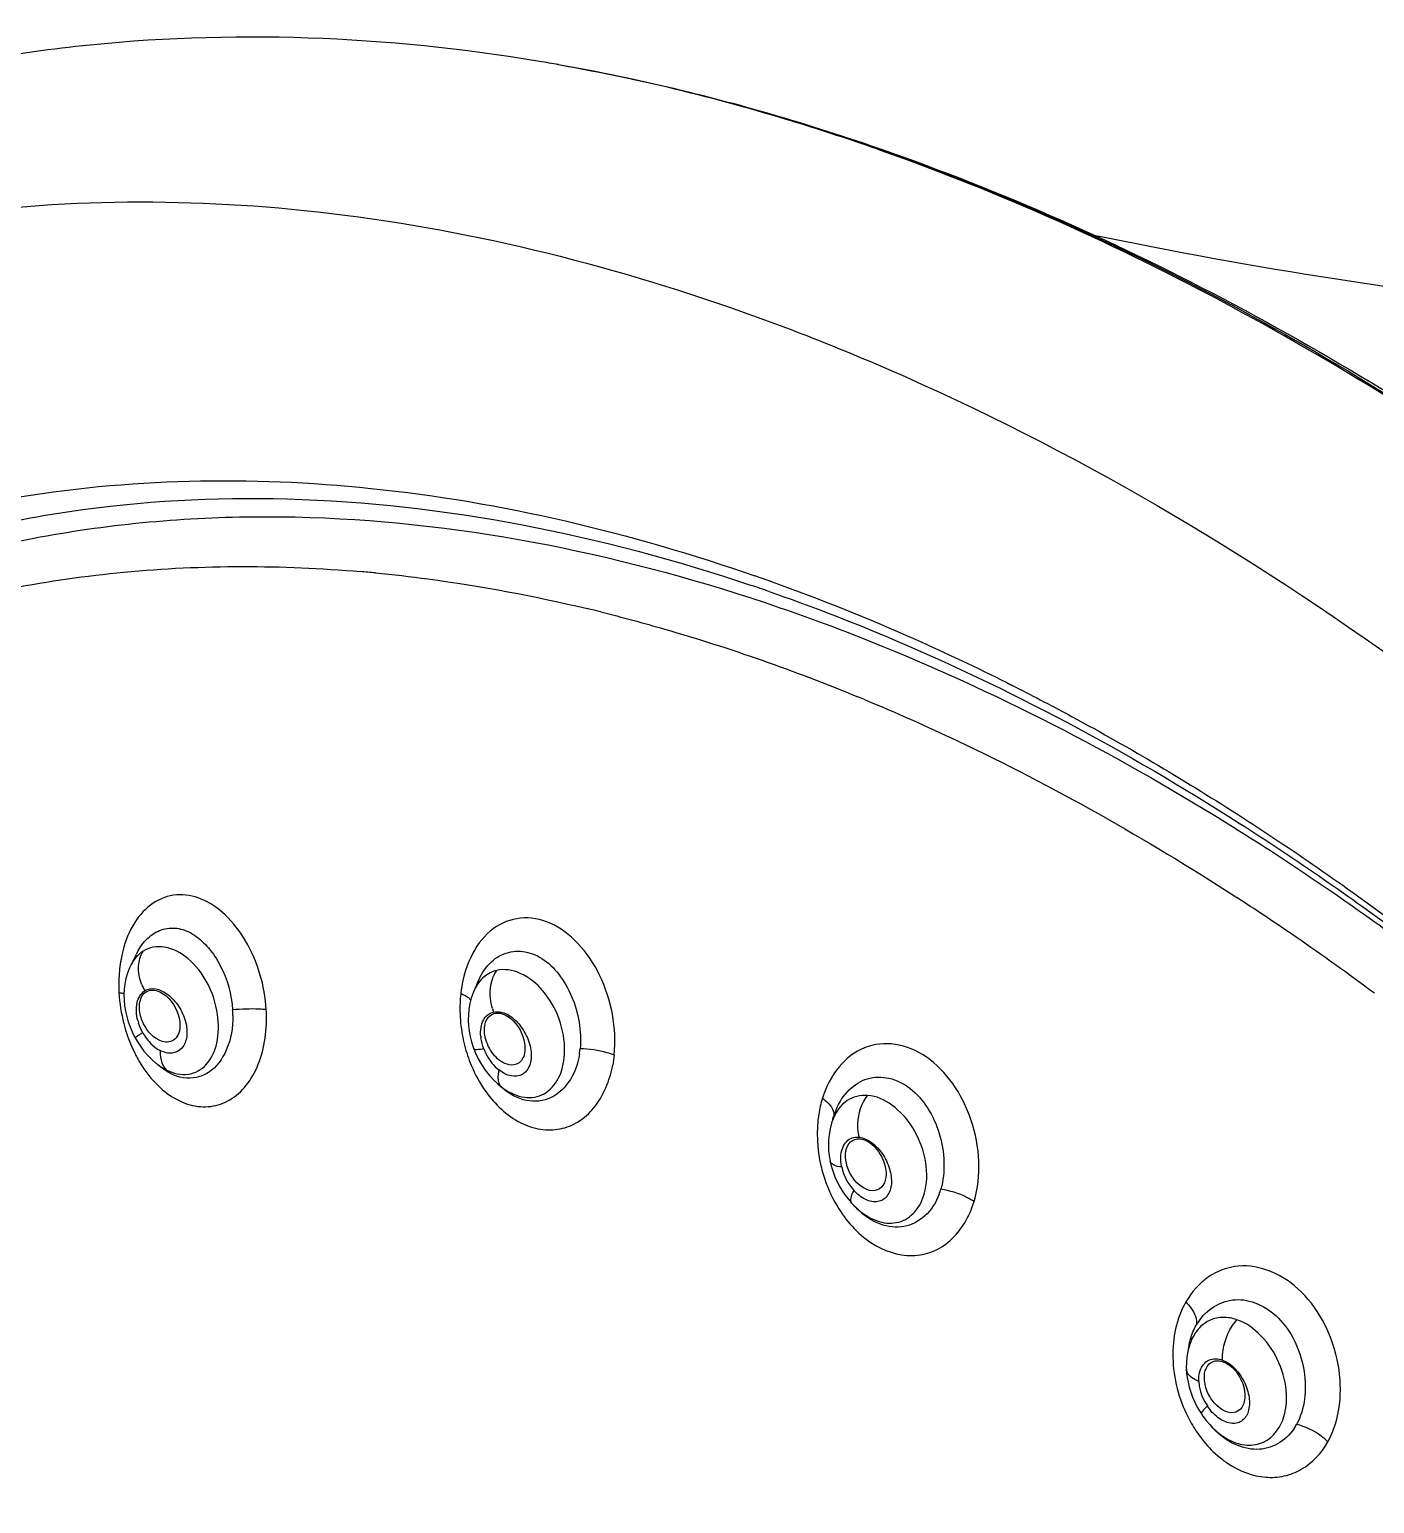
# Model space of a CAD drawing. Header units: millimetres. Extents: x 1241 to 1836, y -3 to 418.
# Drawn here: x 1630.17 to 1638.67, y 364.31 to 373.62 of the extents above; entities that cross this region are included whole.
import ezdxf

# ---------------------------------------------------------------- set-up
doc = ezdxf.new("R2010")
doc.units = ezdxf.units.MM
doc.header["$LTSCALE"] = 32.67
doc.layers.get('0').update_dxf_attribs({"linetype": 'CONTINUOUS'})
doc.layers.add('1', color=7, linetype='CONTINUOUS')

msp = doc.modelspace()

# ---------------------------------------------------------------- linework, layer by layer
at = {"color": 7, "linetype": 'Continuous'}
for p, q in [((1637.7912, 368.5726), (1637.8175, 368.5567)), ((1637.7915, 368.5746), (1637.8177, 368.5582)), ((1637.7842, 368.1472), (1637.7966, 368.1393)), ((1637.7843, 368.1478), (1637.7967, 368.1397)), ((1630.8453, 367.7783), (1630.8473, 367.7826)), ((1630.8209, 367.7298), (1630.8142, 367.717)), ((1630.8068, 367.3227), (1630.8199, 367.2912)), ((1630.8199, 367.2912), (1630.8348, 367.2609)), ((1630.8348, 367.2609), (1630.8392, 367.2528)), ((1630.9494, 367.1121), (1630.9702, 367.0942)), ((1632.9737, 367.1948), (1632.9776, 367.1842)), ((1630.9702, 367.0942), (1630.9709, 367.0936)), ((1633.1063, 366.9838), (1633.1264, 366.9648)), ((1633.1264, 366.9648), (1633.1276, 366.9637)), ((1633.1277, 366.9634), (1633.1332, 366.9582)), ((1633.1378, 366.9549), (1633.1494, 366.9455)), ((1635.2451, 366.7368), (1635.2372, 366.7139)), ((1635.2449, 366.7392), (1635.2431, 366.7338)), ((1635.2444, 366.7374), (1635.2464, 366.7447)), ((1635.2461, 366.743), (1635.2449, 366.7392)), ((1635.246, 366.7428), (1635.2499, 366.7569)), ((1635.2465, 366.7447), (1635.2463, 366.7438)), ((1635.2499, 366.7569), (1635.2506, 366.7594)), ((1635.2431, 366.7338), (1635.2423, 366.7316)), ((1635.3536, 366.2215), (1635.3637, 366.21)), ((1635.3637, 366.21), (1635.3778, 366.195)), ((1635.3778, 366.195), (1635.3873, 366.1853)), ((1635.3861, 366.1868), (1635.387, 366.1859)), ((1635.3873, 366.1853), (1635.3874, 366.1852)), ((1635.404, 366.1686), (1635.3879, 366.1853)), ((1637.4875, 365.2728), (1637.4814, 365.2384)), ((1637.4914, 365.2895), (1637.4875, 365.2728)), ((1637.492, 365.2918), (1637.4914, 365.2895)), ((1637.5642, 364.8911), (1637.5728, 364.8778)), ((1637.6256, 364.8101), (1637.638, 364.797)), ((1637.6329, 364.8016), (1637.6319, 364.8028)), ((1637.6359, 364.7991), (1637.638, 364.797))]:
    msp.add_line(p, q, dxfattribs=at)
for points in [[(1630.8447, 367.7785), (1630.842, 367.7726), (1630.8354, 367.7588), (1630.8283, 367.7445), (1630.8209, 367.7298)], [(1630.8138, 367.7161), (1630.8041, 367.6963), (1630.7909, 367.6628), (1630.781, 367.6288)], [(1630.781, 367.6288), (1630.774, 367.5947), (1630.7698, 367.5605), (1630.7681, 367.5259), (1630.7691, 367.4908), (1630.7725, 367.456)], [(1632.9957, 367.591), (1632.9942, 367.587), (1632.9908, 367.5785), (1632.987, 367.5695), (1632.9827, 367.5599), (1632.9799, 367.5538)], [(1632.9616, 367.5049), (1632.9525, 367.4704), (1632.9465, 367.435)], [(1632.9807, 367.5545), (1632.9738, 367.5387), (1632.9616, 367.5049)], [(1630.7725, 367.456), (1630.7782, 367.4218), (1630.7858, 367.3881), (1630.7954, 367.355), (1630.8068, 367.3227)], [(1632.9465, 367.435), (1632.9433, 367.3997), (1632.9428, 367.3646), (1632.9447, 367.3297), (1632.9488, 367.2952), (1632.955, 367.2611), (1632.9633, 367.2276), (1632.9737, 367.1948)], [(1630.8392, 367.2528), (1630.8512, 367.2322), (1630.8718, 367.2007), (1630.8949, 367.17), (1630.9208, 367.1403), (1630.9494, 367.1121)], [(1632.9776, 367.1842), (1632.9884, 367.1576), (1633.0057, 367.1213), (1633.026, 367.0854), (1633.0497, 367.05), (1633.0766, 367.0159), (1633.1063, 366.9838)], [(1630.9709, 367.0936), (1630.9757, 367.0895), (1630.9808, 367.0852), (1630.9828, 367.0833)], [(1635.2372, 366.7139), (1635.2279, 366.6787), (1635.2217, 366.6436), (1635.2181, 366.609), (1635.2171, 366.5747), (1635.2184, 366.541), (1635.2218, 366.508), (1635.2279, 366.4737)], [(1635.2279, 366.4737), (1635.2287, 366.4698), (1635.2366, 366.4387), (1635.2465, 366.4072)], [(1635.2465, 366.4072), (1635.2586, 366.3754), (1635.2732, 366.3432), (1635.2901, 366.3115), (1635.309, 366.2806), (1635.3301, 366.2507), (1635.3536, 366.2215)], [(1637.4814, 365.2384), (1637.478, 365.2035), (1637.4775, 365.1686), (1637.4777, 365.1606)], [(1637.4777, 365.1606), (1637.4792, 365.138), (1637.4828, 365.108), (1637.4882, 365.0774), (1637.4957, 365.0462)], [(1637.4957, 365.0462), (1637.5053, 365.0148), (1637.5169, 364.9835), (1637.5307, 364.9522), (1637.5465, 364.9213), (1637.5642, 364.8911)], [(1637.5728, 364.8778), (1637.5822, 364.8641), (1637.6027, 364.8369), (1637.6256, 364.8101)]]:
    msp.add_lwpolyline(points, dxfattribs=at)
for centre, radius, start, end in [((1631.494, 361.2183), 9.0141, 84.5096, 85.11429), ((1631.2309, 359.6794), 10.5768, 76.05965, 76.52849), ((1630.5247, 357.547), 12.8253, 67.43867, 67.64517), ((1628.6428, 354.0613), 16.7927, 55.58038, 56.96761), ((1628.4727, 353.8112), 17.0952, 55.43757, 55.58406), ((1628.255, 353.4973), 17.4772, 53.43799, 55.43357), ((1631.1874, 367.6235), 0.3756, 151.05919, 154.91678), ((1631.6723, 367.5878), 0.9367, 176.52372, 182.95921), ((1631.1798, 367.7074), 0.3212, 200.81911, 209.21888), ((1633.7207, 367.4417), 0.8306, 173.60107, 178.03778), ((1633.6819, 367.4449), 0.7917, 171.17685, 173.52259), ((1633.2504, 367.4292), 0.2975, 153.70671, 155.07856), ((1630.8364, 367.3859), 0.6199, 0.76395, 4.14377), ((1630.761, 367.3752), 0.9081, 359.29555, 3.56989), ((1633.4055, 367.5326), 0.3241, 196.78541, 200.93745), ((1631.7144, 367.5874), 0.978, 194.43964, 202.31419), ((1631.156, 367.4416), 0.3102, 194.72393, 198.04704), ((1631.6443, 367.5591), 0.9024, 202.34032, 206.52972), ((1633.8343, 367.4406), 0.9442, 190.17405, 198.43809), ((1633.2794, 367.2872), 0.2588, 185.44478, 187.32252), ((1633.1273, 367.2325), 0.5241, 350.96743, 354.80535), ((1631.0969, 367.1189), 0.0905, 221.49884, 229.45803), ((1633.4336, 367.3062), 0.4593, 228.23034, 229.20637), ((1633.4296, 367.3016), 0.4532, 229.20692, 229.91539), ((1633.486, 367.317), 0.5026, 225.48319, 226.12405), ((1633.3769, 367.2346), 0.3679, 231.80452, 238.09634), ((1635.555, 366.6189), 0.3315, 158.12238, 159.17984), ((1635.6619, 366.6315), 0.4307, 162.04035, 162.72637), ((1635.6542, 366.6338), 0.4226, 156.8952, 162.00641), ((1635.7181, 366.6928), 0.3149, 188.14154, 192.28299), ((1636.0408, 366.6456), 0.8935, 192.91613, 196.46096), ((1636.0191, 366.6393), 0.8709, 196.46802, 210.95831), ((1635.5182, 366.4132), 0.4251, 339.6815, 344.1516), ((1635.7046, 366.5141), 0.4567, 225.94531, 227.48946), ((1635.6961, 366.5046), 0.4439, 227.46828, 232.90233), ((1637.8412, 365.2651), 0.3471, 149.40175, 150.20256), ((1637.8394, 365.2647), 0.3457, 143.29766, 149.17626), ((1637.8356, 365.2026), 0.3549, 156.30905, 161.92296), ((1638.0161, 365.2041), 0.5331, 170.28773, 173.07312), ((1638.0011, 365.2067), 0.5179, 167.47223, 170.2883), ((1637.8663, 365.1924), 0.3872, 161.88546, 165.11618), ((1638.2874, 365.2629), 0.896, 206.99263, 210.60245), ((1638.2599, 365.2466), 0.8639, 210.59745, 214.28663), ((1638.0189, 365.1371), 0.5114, 220.98906, 221.7541), ((1638.0069, 365.1262), 0.4952, 221.74872, 224.22119), ((1638.0076, 365.1569), 0.5158, 224.23664, 227.87328), ((1637.8722, 364.9733), 0.3423, 326.55593, 331.772), ((1637.9773, 365.1228), 0.4702, 227.82756, 232.86743)]:
    msp.add_arc(centre, radius, start, end, dxfattribs=at)
for points, knots in [([(1629.1343, 370.1231), (1629.5602, 370.2743), (1630.459, 370.498), (1632.3885, 370.6158), (1633.8636, 370.3224), (1634.8173, 370.0031)], [0, 0, 0, 0, 0.234745, 0.477624, 1, 1, 1, 1]), ([(1629.3615, 369.9237), (1629.8191, 370.0605), (1630.7844, 370.2441), (1631.7657, 370.242), (1632.2618, 370.1996)], [0, 0, 0, 0, 0.489603, 1, 1, 1, 1]), ([(1632.3565, 370.191), (1632.4671, 370.1804), (1632.9168, 370.1288), (1633.3627, 370.0447), (1633.6949, 369.9651)], [0, 0, 0, 0, 0.245431, 1, 1, 1, 1]), ([(1634.8173, 370.0031), (1635.0681, 369.9191), (1636.1007, 369.5347), (1637.0824, 369.019), (1637.7915, 368.5746)], [0, 0, 0, 0, 0.240149, 1, 1, 1, 1]), ([(1633.779, 369.9446), (1633.9142, 369.9111), (1634.4649, 369.7628), (1635.0041, 369.5723), (1635.4026, 369.4084)], [0, 0, 0, 0, 0.244304, 1, 1, 1, 1]), ([(1635.4454, 369.3907), (1635.6431, 369.3086), (1636.4505, 368.9492), (1637.2227, 368.5122), (1637.7843, 368.1478)], [0, 0, 0, 0, 0.242277, 1, 1, 1, 1]), ([(1637.8177, 368.5582), (1638.1586, 368.3436), (1639.5477, 367.3964), (1640.8024, 366.258), (1641.6738, 365.3239)], [0, 0, 0, 0, 0.239756, 1, 1, 1, 1]), ([(1631.6674, 367.4318), (1631.6581, 367.5827), (1631.5935, 367.805), (1631.4213, 368.0304), (1631.2691, 368.1391), (1631.0998, 368.1713), (1630.9418, 368.1126), (1630.8215, 367.9809), (1630.7773, 367.8651), (1630.7613, 367.8021)], [0, 0, 0, 0, 0.298019, 0.434722, 0.554109, 0.658661, 0.760445, 0.871798, 1, 1, 1, 1]), ([(1630.8587, 367.8053), (1630.8768, 367.8379), (1630.9209, 367.8952), (1631.014, 367.9463), (1631.1192, 367.9516), (1631.2205, 367.9047), (1631.3097, 367.8213), (1631.4085, 367.6677), (1631.448, 367.5269), (1631.4547, 367.4307)], [0, 0, 0, 0, 0.116383, 0.220107, 0.321984, 0.433143, 0.558874, 0.699071, 1, 1, 1, 1]), ([(1633.8645, 367.145), (1633.882, 367.3151), (1633.8317, 367.5803), (1633.6499, 367.8524), (1633.4747, 367.9897), (1633.2729, 368.0278), (1633.0847, 367.954), (1632.9544, 367.7846), (1632.9115, 367.6431), (1632.8996, 367.5663)], [0, 0, 0, 0, 0.287873, 0.425394, 0.546295, 0.652511, 0.755552, 0.86924, 1, 1, 1, 1]), ([(1630.7613, 367.8021), (1630.7582, 367.7895), (1630.7464, 367.7377), (1630.7398, 367.6847), (1630.7373, 367.6446)], [0, 0, 0, 0, 0.243215, 1, 1, 1, 1]), ([(1630.8888, 367.8008), (1630.8812, 367.7959), (1630.851, 367.7732), (1630.8276, 367.7421), (1630.8142, 367.7168)], [0, 0, 0, 0, 0.239434, 1, 1, 1, 1]), ([(1630.8796, 367.5932), (1630.8661, 367.6287), (1630.8524, 367.7006), (1630.8714, 367.7727), (1630.8888, 367.8008)], [0, 0, 0, 0, 0.534654, 1, 1, 1, 1]), ([(1631.3589, 367.4015), (1631.3494, 367.4706), (1631.306, 367.6023), (1631.1892, 367.7567), (1631.0379, 367.8422), (1630.9273, 367.8261), (1630.8888, 367.8008)], [0, 0, 0, 0, 0.295586, 0.573718, 0.804857, 1, 1, 1, 1]), ([(1632.9969, 367.5903), (1633.0137, 367.6338), (1633.0563, 367.7136), (1633.1625, 367.7942), (1633.2914, 367.8091), (1633.4179, 367.7599), (1633.5229, 367.6553), (1633.6025, 367.5156), (1633.6483, 367.3543), (1633.6546, 367.2406), (1633.6493, 367.1851)], [0, 0, 0, 0, 0.120874, 0.228999, 0.331856, 0.442634, 0.568945, 0.708603, 0.855303, 1, 1, 1, 1]), ([(1633.1223, 367.6792), (1633.0933, 367.6721), (1633.0354, 367.6424), (1632.998, 367.59), (1632.9837, 367.561)], [0, 0, 0, 0, 0.480004, 1, 1, 1, 1]), ([(1633.0952, 367.439), (1633.0889, 367.4597), (1633.0728, 367.5399), (1633.0885, 367.6293), (1633.1223, 367.6792)], [0, 0, 0, 0, 0.264116, 1, 1, 1, 1]), ([(1633.551, 367.1683), (1633.5529, 367.2369), (1633.5275, 367.3756), (1633.4289, 367.5513), (1633.2885, 367.6692), (1633.1707, 367.6915), (1633.1223, 367.6792)], [0, 0, 0, 0, 0.277007, 0.55481, 0.798727, 1, 1, 1, 1]), ([(1630.7369, 367.5394), (1630.7398, 367.539), (1630.7504, 367.5375), (1630.761, 367.5355), (1630.7687, 367.5336)], [0, 0, 0, 0, 0.271626, 1, 1, 1, 1]), ([(1630.8559, 367.3628), (1630.8468, 367.3995), (1630.8392, 367.4681), (1630.8743, 367.5354), (1630.8995, 367.5506)], [0, 0, 0, 0, 0.562963, 1, 1, 1, 1]), ([(1630.8768, 367.3807), (1630.872, 367.3956), (1630.8603, 367.4465), (1630.8694, 367.5092), (1630.8966, 367.5349)], [0, 0, 0, 0, 0.29625, 1, 1, 1, 1]), ([(1630.8995, 367.5506), (1630.9191, 367.5628), (1630.9594, 367.5693), (1631.0084, 367.5516), (1631.0617, 367.5187), (1631.1185, 367.4546), (1631.1478, 367.3911), (1631.1572, 367.3572)], [0, 0, 0, 0, 0.191708, 0.304221, 0.429288, 0.70783, 1, 1, 1, 1]), ([(1630.9481, 367.5552), (1630.9643, 367.5553), (1631.0412, 367.5334), (1631.092, 367.4594), (1631.1107, 367.4013)], [0, 0, 0, 0, 0.210208, 1, 1, 1, 1]), ([(1632.8953, 367.5342), (1632.8999, 367.5322), (1632.9166, 367.5247), (1632.9328, 367.5156), (1632.9433, 367.5075)], [0, 0, 0, 0, 0.276341, 1, 1, 1, 1]), ([(1631.4562, 367.3942), (1631.4569, 367.3204), (1631.4354, 367.1843), (1631.3357, 367.0436), (1631.2269, 366.9987), (1631.1096, 366.9955), (1631.0281, 367.0436), (1630.983, 367.0837)], [0, 0, 0, 0, 0.296307, 0.539355, 0.648586, 0.757676, 1, 1, 1, 1]), ([(1631.0381, 367.0501), (1631.0797, 367.0293), (1631.1513, 367.0128), (1631.2389, 367.0409), (1631.3128, 367.1014), (1631.3688, 367.229), (1631.367, 367.3417), (1631.3589, 367.4015)], [0, 0, 0, 0, 0.231897, 0.338586, 0.449028, 0.698936, 1, 1, 1, 1]), ([(1631.1107, 367.4013), (1631.1171, 367.3813), (1631.1244, 367.3423), (1631.1191, 367.2868), (1631.0941, 367.2435), (1631.0655, 367.2296), (1631.0515, 367.2275)], [0, 0, 0, 0, 0.304001, 0.569906, 0.79384, 1, 1, 1, 1]), ([(1631.6674, 367.4318), (1631.6527, 367.4333), (1631.5818, 367.4378), (1631.5107, 367.4353), (1631.4547, 367.4307)], [0, 0, 0, 0, 0.208346, 1, 1, 1, 1]), ([(1632.8906, 367.4701), (1632.89, 367.4539), (1632.8896, 367.3882), (1632.8962, 367.3225), (1632.905, 367.2739)], [0, 0, 0, 0, 0.246851, 1, 1, 1, 1]), ([(1633.0218, 367.2626), (1633.0203, 367.2811), (1633.0211, 367.3164), (1633.035, 367.3646), (1633.0625, 367.4014), (1633.0893, 367.4141), (1633.1028, 367.4167)], [0, 0, 0, 0, 0.293048, 0.553059, 0.782561, 1, 1, 1, 1]), ([(1633.0472, 367.2722), (1633.0454, 367.2839), (1633.0423, 367.3243), (1633.0543, 367.3694), (1633.0754, 367.3894)], [0, 0, 0, 0, 0.290151, 1, 1, 1, 1]), ([(1633.0754, 367.3894), (1633.0867, 367.4001), (1633.1193, 367.4152), (1633.1535, 367.4077), (1633.1697, 367.4009)], [0, 0, 0, 0, 0.470948, 1, 1, 1, 1]), ([(1633.1028, 367.4167), (1633.1273, 367.422), (1633.1868, 367.4114), (1633.2587, 367.3521), (1633.3154, 367.2677), (1633.3359, 367.1999), (1633.3397, 367.1658)], [0, 0, 0, 0, 0.199453, 0.448023, 0.726115, 1, 1, 1, 1]), ([(1633.1697, 367.4009), (1633.1857, 367.3941), (1633.2497, 367.3516), (1633.2896, 367.2771), (1633.2986, 367.2193)], [0, 0, 0, 0, 0.228951, 1, 1, 1, 1]), ([(1631.0515, 367.2275), (1631.0376, 367.2253), (1630.9676, 367.2342), (1630.9164, 367.2946), (1630.8923, 367.3428)], [0, 0, 0, 0, 0.207281, 1, 1, 1, 1]), ([(1630.9009, 367.0488), (1630.9329, 367.0036), (1631.0031, 366.9243), (1631.13, 366.8418), (1631.2658, 366.809), (1631.3986, 366.8328), (1631.5133, 366.9109), (1631.6005, 367.0332), (1631.655, 367.1892), (1631.6679, 367.3042), (1631.669, 367.3641)], [0, 0, 0, 0, 0.138501, 0.262305, 0.37377, 0.479904, 0.590312, 0.712649, 0.849937, 1, 1, 1, 1]), ([(1631.1572, 367.3572), (1631.1655, 367.3261), (1631.1717, 367.267), (1631.1444, 367.1851), (1631.0711, 367.1466), (1631.0205, 367.1619), (1630.9973, 367.1738)], [0, 0, 0, 0, 0.300302, 0.544033, 0.756463, 1, 1, 1, 1]), ([(1630.8871, 367.2859), (1630.8802, 367.2816), (1630.8685, 367.2742), (1630.852, 367.2641), (1630.8452, 367.2579), (1630.8386, 367.254), (1630.8392, 367.2528)], [0, 0, 0, 0, 0.416421, 0.732419, 0.929108, 1, 1, 1, 1]), ([(1630.8871, 367.2859), (1630.894, 367.2734), (1630.9222, 367.2288), (1630.9629, 367.1914), (1630.9973, 367.1738)], [0, 0, 0, 0, 0.269133, 1, 1, 1, 1]), ([(1633.2307, 367.0823), (1633.2118, 367.0793), (1633.1543, 367.092), (1633.0838, 367.1614), (1633.0532, 367.2333), (1633.0472, 367.2722)], [0, 0, 0, 0, 0.202274, 0.584255, 1, 1, 1, 1]), ([(1633.2986, 367.2193), (1633.3012, 367.2027), (1633.3024, 367.1708), (1633.2918, 367.127), (1633.2669, 367.0943), (1633.2427, 367.0842), (1633.2307, 367.0823)], [0, 0, 0, 0, 0.297982, 0.558581, 0.784636, 1, 1, 1, 1]), ([(1636.1373, 366.2196), (1636.1859, 366.3831), (1636.1681, 366.661), (1636.0172, 366.9646), (1635.8511, 367.1407), (1635.6474, 367.2282), (1635.4361, 367.2084), (1635.2672, 367.0738), (1635.2016, 366.9435), (1635.1793, 366.8716)], [0, 0, 0, 0, 0.277774, 0.419508, 0.548868, 0.663419, 0.768757, 0.877422, 1, 1, 1, 1]), ([(1630.8369, 367.156), (1630.8416, 367.1465), (1630.8609, 367.1096), (1630.883, 367.0741), (1630.9009, 367.0488)], [0, 0, 0, 0, 0.254771, 1, 1, 1, 1]), ([(1630.9973, 367.1738), (1630.9969, 367.1651), (1630.9971, 367.1336), (1631.0037, 367.1014), (1631.0142, 367.0809)], [0, 0, 0, 0, 0.273042, 1, 1, 1, 1]), ([(1632.9386, 367.142), (1632.9455, 367.1214), (1632.9753, 367.0418), (1633.0163, 366.9664), (1633.053, 366.915)], [0, 0, 0, 0, 0.256246, 1, 1, 1, 1]), ([(1633.0405, 367.1846), (1633.0259, 367.1816), (1633.0085, 367.1787), (1632.9799, 367.1781), (1632.9776, 367.1842)], [0, 0, 0, 0, 0.696879, 1, 1, 1, 1]), ([(1633.0405, 367.1846), (1633.0456, 367.1712), (1633.0682, 367.1209), (1633.1043, 367.0764), (1633.1364, 367.0511)], [0, 0, 0, 0, 0.258827, 1, 1, 1, 1]), ([(1633.3397, 367.1658), (1633.3427, 367.1364), (1633.3395, 367.0812), (1633.2898, 367.0135), (1633.2064, 367.0058), (1633.1591, 367.0332), (1633.1364, 367.0511)], [0, 0, 0, 0, 0.279071, 0.504232, 0.726737, 1, 1, 1, 1]), ([(1633.6449, 367.1502), (1633.6346, 367.0867), (1633.5935, 366.9707), (1633.4565, 366.8501), (1633.2775, 366.848), (1633.1805, 366.9136), (1633.1377, 366.9547)], [0, 0, 0, 0, 0.279293, 0.515512, 0.742387, 1, 1, 1, 1]), ([(1633.1825, 366.9223), (1633.2222, 366.8976), (1633.289, 366.8712), (1633.3786, 366.8797), (1633.4583, 366.9163), (1633.5339, 367.0162), (1633.5494, 367.1152), (1633.551, 367.1683)], [0, 0, 0, 0, 0.251481, 0.364324, 0.475988, 0.714355, 1, 1, 1, 1]), ([(1633.8645, 367.145), (1633.8496, 367.1508), (1633.7797, 367.1729), (1633.7064, 367.1828), (1633.6493, 367.1851)], [0, 0, 0, 0, 0.218959, 1, 1, 1, 1]), ([(1630.9709, 367.0937), (1630.9763, 367.0893), (1630.9975, 367.073), (1631.0204, 367.0589), (1631.0381, 367.0501)], [0, 0, 0, 0, 0.259296, 1, 1, 1, 1]), ([(1633.053, 366.915), (1633.1105, 366.8343), (1633.2189, 366.7299), (1633.3954, 366.6696), (1633.524, 366.671), (1633.6431, 366.7189), (1633.7813, 366.8438), (1633.8361, 366.9838), (1633.8552, 367.0806)], [0, 0, 0, 0, 0.269931, 0.388958, 0.500993, 0.61269, 0.730947, 1, 1, 1, 1]), ([(1633.1364, 367.0511), (1633.1338, 367.0412), (1633.1272, 367.0091), (1633.1292, 366.9712), (1633.143, 366.9526)], [0, 0, 0, 0, 0.305619, 1, 1, 1, 1]), ([(1635.2655, 366.7996), (1635.285, 366.8455), (1635.3373, 366.928), (1635.46, 367.0081), (1635.6062, 367.0082), (1635.7437, 366.9394), (1635.8522, 366.8118), (1635.9251, 366.6498), (1635.9544, 366.4725), (1635.9431, 366.3525), (1635.9271, 366.2971)], [0, 0, 0, 0, 0.1179, 0.225431, 0.331681, 0.447779, 0.578764, 0.720063, 0.86356, 1, 1, 1, 1]), ([(1635.1793, 366.8716), (1635.1691, 366.8388), (1635.1375, 366.699), (1635.1456, 366.5516), (1635.1699, 366.4459)], [0, 0, 0, 0, 0.240767, 1, 1, 1, 1]), ([(1635.1793, 366.8716), (1635.1914, 366.8631), (1635.2257, 366.8361), (1635.2583, 366.789), (1635.2506, 366.7594)], [0, 0, 0, 0, 0.326621, 1, 1, 1, 1]), ([(1635.4644, 366.8899), (1635.42, 366.893), (1635.3217, 366.8694), (1635.2653, 366.787), (1635.2474, 366.7424)], [0, 0, 0, 0, 0.480555, 1, 1, 1, 1]), ([(1635.4064, 366.6482), (1635.4034, 366.6694), (1635.3995, 366.7533), (1635.4264, 366.8402), (1635.4644, 366.8899)], [0, 0, 0, 0, 0.25498, 1, 1, 1, 1]), ([(1635.8284, 366.2923), (1635.8426, 366.3564), (1635.8382, 366.4964), (1635.7626, 366.6865), (1635.6351, 366.832), (1635.5194, 366.8867), (1635.4644, 366.8899)], [0, 0, 0, 0, 0.256576, 0.529693, 0.784657, 1, 1, 1, 1]), ([(1635.2962, 366.5131), (1635.2995, 366.5442), (1635.3155, 366.5916), (1635.367, 366.6252), (1635.3962, 366.6275), (1635.4104, 366.6258)], [0, 0, 0, 0, 0.526548, 0.758758, 1, 1, 1, 1]), ([(1635.3248, 366.5139), (1635.325, 366.5223), (1635.3278, 366.5517), (1635.3403, 366.5816), (1635.3559, 366.5962)], [0, 0, 0, 0, 0.281014, 1, 1, 1, 1]), ([(1635.3559, 366.5962), (1635.3718, 366.6113), (1635.4266, 366.6254), (1635.4718, 366.5978), (1635.4928, 366.5801)], [0, 0, 0, 0, 0.44397, 1, 1, 1, 1]), ([(1635.4104, 366.6258), (1635.4699, 366.6196), (1635.5522, 366.5457), (1635.6065, 366.4316), (1635.6171, 366.3624), (1635.6148, 366.3299)], [0, 0, 0, 0, 0.468592, 0.744617, 1, 1, 1, 1]), ([(1635.4928, 366.5801), (1635.5339, 366.5453), (1635.5728, 366.4781), (1635.5815, 366.4072), (1635.5812, 366.3901)], [0, 0, 0, 0, 0.758889, 1, 1, 1, 1]), ([(1635.3015, 366.4379), (1635.284, 366.4398), (1635.2564, 366.4435), (1635.2301, 366.4632), (1635.2279, 366.4737)], [0, 0, 0, 0, 0.623188, 1, 1, 1, 1]), ([(1635.3015, 366.4379), (1635.3001, 366.4443), (1635.2957, 366.4691), (1635.2945, 366.4946), (1635.2962, 366.5131)], [0, 0, 0, 0, 0.261755, 1, 1, 1, 1]), ([(1635.5117, 366.2888), (1635.4651, 366.281), (1635.3868, 366.3358), (1635.3369, 366.4266), (1635.3242, 366.4856), (1635.3248, 366.5139)], [0, 0, 0, 0, 0.448166, 0.731651, 1, 1, 1, 1]), ([(1635.5812, 366.3901), (1635.5807, 366.3662), (1635.5719, 366.3201), (1635.5313, 366.2921), (1635.5117, 366.2888)], [0, 0, 0, 0, 0.546657, 1, 1, 1, 1]), ([(1635.3783, 366.2897), (1635.3695, 366.2744), (1635.3564, 366.2503), (1635.3567, 366.2177), (1635.3637, 366.21)], [0, 0, 0, 0, 0.628049, 1, 1, 1, 1]), ([(1635.6148, 366.3299), (1635.6125, 366.3033), (1635.6003, 366.2641), (1635.5634, 366.2289), (1635.516, 366.2124), (1635.4444, 366.2284), (1635.3995, 366.2662), (1635.3783, 366.2897)], [0, 0, 0, 0, 0.249005, 0.357977, 0.465295, 0.704578, 1, 1, 1, 1]), ([(1635.4283, 366.1505), (1635.4656, 366.1223), (1635.5447, 366.0786), (1635.6796, 366.0815), (1635.7862, 366.1635), (1635.8183, 366.2472), (1635.8284, 366.2923)], [0, 0, 0, 0, 0.2694, 0.503054, 0.73379, 1, 1, 1, 1]), ([(1636.1373, 366.2196), (1636.1229, 366.2292), (1636.0575, 366.2661), (1635.9842, 366.2886), (1635.9271, 366.2971)], [0, 0, 0, 0, 0.230693, 1, 1, 1, 1]), ([(1635.2722, 366.1913), (1635.3267, 366.1005), (1635.4587, 365.9457), (1635.6999, 365.8613), (1635.8778, 365.8964), (1636.0356, 365.9962), (1636.1098, 366.127), (1636.1373, 366.2196)], [0, 0, 0, 0, 0.278807, 0.517231, 0.630188, 0.745718, 1, 1, 1, 1]), ([(1635.9168, 366.2656), (1635.8975, 366.2142), (1635.8402, 366.1221), (1635.6964, 366.0457), (1635.5344, 366.0671), (1635.444, 366.1291), (1635.404, 366.1686)], [0, 0, 0, 0, 0.261193, 0.494774, 0.732633, 1, 1, 1, 1]), ([(1638.3719, 364.702), (1638.4511, 364.8453), (1638.474, 365.1224), (1638.3652, 365.4428), (1638.2196, 365.6529), (1638.0253, 365.788), (1637.8073, 365.8308), (1637.604, 365.7547), (1637.5098, 365.6467), (1637.4744, 365.5849)], [0, 0, 0, 0, 0.263346, 0.406233, 0.5425, 0.666664, 0.778423, 0.885416, 1, 1, 1, 1]), ([(1637.4744, 365.5849), (1637.4148, 365.4806), (1637.3634, 365.2217), (1637.43, 364.9721), (1637.489, 364.8563)], [0, 0, 0, 0, 0.480158, 1, 1, 1, 1]), ([(1637.4744, 365.5849), (1637.486, 365.5731), (1637.5211, 365.5326), (1637.5477, 365.475), (1637.54, 365.4376)], [0, 0, 0, 0, 0.301851, 1, 1, 1, 1]), ([(1637.5622, 365.4713), (1637.5905, 365.5094), (1637.6624, 365.5744), (1637.8056, 365.613), (1637.9539, 365.5716), (1638.0842, 365.4712), (1638.1778, 365.3212), (1638.2439, 365.0984), (1638.2274, 364.9102), (1638.1739, 364.8114)], [0, 0, 0, 0, 0.111026, 0.21842, 0.332021, 0.457773, 0.595227, 0.737312, 1, 1, 1, 1]), ([(1637.4955, 365.319), (1637.4979, 365.3297), (1637.5084, 365.3706), (1637.5244, 365.4104), (1637.54, 365.4376)], [0, 0, 0, 0, 0.258492, 1, 1, 1, 1]), ([(1637.7974, 365.4726), (1637.7693, 365.4823), (1637.7116, 365.4934), (1637.6255, 365.4761), (1637.5542, 365.4238), (1637.5229, 365.373), (1637.5106, 365.3452)], [0, 0, 0, 0, 0.257161, 0.495939, 0.737537, 1, 1, 1, 1]), ([(1637.7068, 365.2175), (1637.7058, 365.2392), (1637.7117, 365.3307), (1637.7515, 365.4203), (1637.7974, 365.4726)], [0, 0, 0, 0, 0.238328, 1, 1, 1, 1]), ([(1638.077, 364.8173), (1638.1033, 364.8729), (1638.1224, 365.008), (1638.0735, 365.2049), (1637.9633, 365.373), (1637.855, 365.4536), (1637.7974, 365.4726)], [0, 0, 0, 0, 0.237001, 0.502666, 0.766543, 1, 1, 1, 1]), ([(1637.5566, 365.0832), (1637.5455, 365.0875), (1637.512, 365.1025), (1637.4788, 365.1348), (1637.4777, 365.1606)], [0, 0, 0, 0, 0.316063, 1, 1, 1, 1]), ([(1637.5566, 365.0832), (1637.5564, 365.0893), (1637.5562, 365.1124), (1637.5596, 365.1357), (1637.5649, 365.1519)], [0, 0, 0, 0, 0.265493, 1, 1, 1, 1]), ([(1637.5649, 365.1519), (1637.5744, 365.1788), (1637.6133, 365.2322), (1637.6798, 365.2281), (1637.7068, 365.2175)], [0, 0, 0, 0, 0.495639, 1, 1, 1, 1]), ([(1637.5954, 365.1439), (1637.5966, 365.1488), (1637.602, 365.1669), (1637.6123, 365.1839), (1637.6223, 365.1934)], [0, 0, 0, 0, 0.26931, 1, 1, 1, 1]), ([(1637.6223, 365.1934), (1637.6302, 365.201), (1637.6501, 365.2131), (1637.7011, 365.2162), (1637.7376, 365.1959), (1637.7586, 365.1785)], [0, 0, 0, 0, 0.220307, 0.45061, 1, 1, 1, 1]), ([(1637.7068, 365.2175), (1637.7669, 365.1945), (1637.8385, 365.1099), (1637.8781, 364.9875), (1637.8769, 364.9203), (1637.8683, 364.8915)], [0, 0, 0, 0, 0.49881, 0.766512, 1, 1, 1, 1]), ([(1637.7586, 365.1785), (1637.7747, 365.165), (1637.8286, 365.1042), (1637.8577, 365.0143), (1637.8439, 364.9554)], [0, 0, 0, 0, 0.257697, 1, 1, 1, 1]), ([(1637.5566, 365.0832), (1637.5572, 365.07), (1637.5639, 365.015), (1637.5872, 364.9628), (1637.6104, 364.9277)], [0, 0, 0, 0, 0.238775, 1, 1, 1, 1]), ([(1637.7786, 364.8863), (1637.7261, 364.8776), (1637.6403, 364.946), (1637.5941, 365.0494), (1637.5886, 365.1152), (1637.5954, 365.1439)], [0, 0, 0, 0, 0.459309, 0.745371, 1, 1, 1, 1]), ([(1637.6104, 364.9277), (1637.5994, 364.9177), (1637.5854, 364.9039), (1637.5731, 364.8871), (1637.5716, 364.8797), (1637.5728, 364.8778)], [0, 0, 0, 0, 0.696105, 0.894323, 1, 1, 1, 1]), ([(1637.8683, 364.8915), (1637.8609, 364.8684), (1637.8389, 364.8358), (1637.7937, 364.8168), (1637.7405, 364.8173), (1637.671, 364.8519), (1637.6291, 364.8995), (1637.6104, 364.9277)], [0, 0, 0, 0, 0.22003, 0.324038, 0.434597, 0.692567, 1, 1, 1, 1]), ([(1637.8439, 364.9554), (1637.8398, 364.9383), (1637.8255, 364.9064), (1637.794, 364.8889), (1637.7786, 364.8863)], [0, 0, 0, 0, 0.528226, 1, 1, 1, 1]), ([(1638.1579, 364.7847), (1638.1315, 364.7451), (1638.0612, 364.6781), (1637.9187, 364.6411), (1637.7721, 364.6805), (1637.6892, 364.7426), (1637.652, 364.7809)], [0, 0, 0, 0, 0.244612, 0.478155, 0.725322, 1, 1, 1, 1]), ([(1637.6934, 364.7479), (1637.7265, 364.7229), (1637.7969, 364.6844), (1637.9137, 364.6737), (1638.0174, 364.7218), (1638.0608, 364.7834), (1638.077, 364.8173)], [0, 0, 0, 0, 0.275568, 0.519901, 0.750204, 1, 1, 1, 1]), ([(1638.3719, 364.702), (1638.3586, 364.7148), (1638.3002, 364.7632), (1638.2296, 364.7975), (1638.1739, 364.8114)], [0, 0, 0, 0, 0.242359, 1, 1, 1, 1]), ([(1637.546, 364.7599), (1637.5987, 364.6828), (1637.7239, 364.552), (1637.9336, 364.4694), (1638.0964, 364.48), (1638.2461, 364.538), (1638.3328, 364.6313), (1638.3719, 364.702)], [0, 0, 0, 0, 0.278864, 0.526804, 0.643372, 0.758718, 1, 1, 1, 1])]:
    msp.add_open_spline(points, degree=3, knots=knots, dxfattribs=at)
for points in [[(1630.7369, 367.5394), (1630.7403, 367.4734), (1630.7507, 367.4075), (1630.7672, 367.3436)], [(1630.8966, 367.5349), (1630.91, 367.5476), (1630.9296, 367.5551), (1630.9481, 367.5552)], [(1632.9433, 367.5075), (1632.9489, 367.5032), (1632.9542, 367.4984), (1632.9585, 367.4929)], [(1630.8871, 367.2858), (1630.8766, 367.3048), (1630.8677, 367.3249), (1630.861, 367.3455)], [(1630.8923, 367.3428), (1630.8862, 367.355), (1630.8809, 367.3677), (1630.8768, 367.3807)], [(1633.0405, 367.1846), (1633.0321, 367.207), (1633.0258, 367.2304), (1633.0228, 367.2542)], [(1633.8645, 367.145), (1633.8623, 367.1234), (1633.8592, 367.1019), (1633.8552, 367.0806)], [(1631.0142, 367.0809), (1631.0183, 367.0731), (1631.0232, 367.0656), (1631.0291, 367.0589)], [(1633.143, 366.9526), (1633.1449, 366.95), (1633.1471, 366.9476), (1633.1494, 366.9455)], [(1635.3015, 366.4379), (1635.3131, 366.3835), (1635.341, 366.3309), (1635.3783, 366.2897)]]:
    msp.add_open_spline(points, degree=3, dxfattribs=at)
at = {"layer": '1', "color": 7, "linetype": 'Continuous'}
for p, q in [((1635.4882, 372.8896), (1635.5496, 372.8683)), ((1635.4882, 372.8891), (1635.5496, 372.8683)), ((1635.5161, 372.8769), (1635.5482, 372.8657)), ((1635.5161, 372.8769), (1635.5483, 372.8649)), ((1636.3466, 369.4957), (1636.3972, 369.4703)), ((1636.3466, 369.4945), (1636.3972, 369.4703)), ((1637.8114, 368.608), (1637.8398, 368.5902)), ((1637.8117, 368.6106), (1637.8401, 368.5924))]:
    msp.add_line(p, q, dxfattribs=at)
for centre, radius, start, end in [((1631.4991, 362.0395), 11.5394, 80.25042, 80.5505), ((1631.4883, 361.9768), 11.6031, 79.95041, 80.25042), ((1630.7844, 357.7464), 15.8917, 80.11193, 80.33141), ((1630.8511, 359.5682), 14.0973, 70.54643, 70.80641), ((1630.906, 358.7659), 11.9736, 70.80599, 71.36679), ((1630.6909, 358.5061), 12.3531, 70.25773, 70.80593), ((1630.4723, 357.9091), 12.9889, 65.93916, 70.23963), ((1630.023, 356.8743), 14.117, 63.38807, 65.98635)]:
    msp.add_arc(centre, radius, start, end, dxfattribs=at)
for points, knots in [([(1633.3936, 373.4224), (1632.4295, 373.5828), (1630.958, 373.6442), (1629.0726, 373.2915), (1627.7502, 372.8222), (1626.5246, 372.1498), (1625.4138, 371.2851), (1624.4329, 370.2424), (1623.8811, 369.4516), (1623.6296, 369.0349)], [0, 0, 0, 0, 0.257149, 0.381004, 0.503091, 0.624725, 0.747244, 0.871943, 1, 1, 1, 1]), ([(1635.4858, 372.8819), (1635.3212, 372.9391), (1634.6746, 373.1509), (1634.0115, 373.3135), (1633.513, 373.4019)], [0, 0, 0, 0, 0.256014, 1, 1, 1, 1]), ([(1633.5134, 373.402), (1633.6775, 373.3734), (1634.3454, 373.2424), (1635.0021, 373.0563), (1635.4882, 372.8896)], [0, 0, 0, 0, 0.24481, 1, 1, 1, 1]), ([(1633.5134, 373.402), (1633.6795, 373.373), (1634.3572, 373.2396), (1635.0231, 373.0485), (1635.5161, 372.8769)], [0, 0, 0, 0, 0.24413, 1, 1, 1, 1]), ([(1643.8249, 366.9323), (1643.2128, 367.6251), (1641.9447, 368.9214), (1639.2919, 371.0887), (1637.0692, 372.3227), (1635.5461, 372.8607)], [0, 0, 0, 0, 0.270038, 0.528189, 1, 1, 1, 1]), ([(1635.5482, 372.8657), (1637.073, 372.3308), (1639.2986, 371.0991), (1641.9548, 368.933), (1643.2246, 367.6365), (1643.8376, 366.9434)], [0, 0, 0, 0, 0.471706, 0.729885, 1, 1, 1, 1]), ([(1635.5496, 372.8683), (1637.0818, 372.335), (1639.3165, 371.1073), (1641.9801, 368.9447), (1643.2502, 367.653), (1643.8628, 366.9628)], [0, 0, 0, 0, 0.473161, 0.730865, 1, 1, 1, 1]), ([(1636.9962, 337.3888), (1636.0453, 337.7198), (1634.1357, 338.6295), (1631.4684, 340.5363), (1628.9674, 342.9709), (1626.7255, 345.8418), (1624.8249, 349.0422), (1623.3365, 352.4524), (1622.316, 355.9453), (1621.8021, 359.3914), (1621.8153, 362.6641), (1622.3602, 365.6452), (1623.4256, 368.2253), (1624.7522, 369.9806), (1626.0205, 371.0492), (1627.0556, 371.6812), (1628.1761, 372.1464), (1629.7888, 372.5441), (1631.9926, 372.5865), (1633.7288, 372.1703), (1634.5979, 371.8677)], [0, 0, 0, 0, 0.060652, 0.126472, 0.196722, 0.270171, 0.345279, 0.42036, 0.49373, 0.563859, 0.629526, 0.69001, 0.745288, 0.79624, 0.820706, 0.844851, 0.869007, 0.893503, 0.944566, 1, 1, 1, 1]), ([(1641.1085, 371.7393), (1640.7306, 371.7678), (1639.3148, 371.8971), (1637.9065, 372.113), (1636.8857, 372.3255)], [0, 0, 0, 0, 0.266549, 1, 1, 1, 1]), ([(1634.5979, 371.8677), (1634.9715, 371.7377), (1636.5207, 371.1217), (1637.9642, 370.2547), (1638.9885, 369.5037)], [0, 0, 0, 0, 0.237494, 1, 1, 1, 1]), ([(1636.9122, 339.1203), (1636.0558, 339.4184), (1634.336, 340.2377), (1631.9338, 341.955), (1629.6813, 344.1476), (1627.6622, 346.7331), (1625.9505, 349.6155), (1624.61, 352.6868), (1623.691, 355.8326), (1623.2281, 358.9361), (1623.2401, 361.8836), (1623.7305, 364.5683), (1624.691, 366.8924), (1626.102, 368.7623), (1627.9203, 370.0825), (1630.0595, 370.7761), (1632.4051, 370.8193), (1633.9695, 370.445), (1634.7522, 370.1725)], [0, 0, 0, 0, 0.060669, 0.126507, 0.196777, 0.270246, 0.345375, 0.420477, 0.493868, 0.564016, 0.629701, 0.690202, 0.745496, 0.796462, 0.844947, 0.893474, 0.944551, 1, 1, 1, 1]), ([(1629.1341, 370.2663), (1629.5523, 370.4104), (1630.4354, 370.6221), (1632.3362, 370.7251), (1633.7896, 370.4295), (1634.7317, 370.1119)], [0, 0, 0, 0, 0.2333, 0.475608, 1, 1, 1, 1]), ([(1634.8425, 370.0739), (1635.0926, 369.9868), (1636.124, 369.5893), (1637.1037, 369.0626), (1637.8117, 368.6106)], [0, 0, 0, 0, 0.239696, 1, 1, 1, 1]), ([(1636.3972, 369.4703), (1636.5181, 369.4091), (1637.0074, 369.1533), (1637.4827, 368.8709), (1637.8328, 368.6451)], [0, 0, 0, 0, 0.245522, 1, 1, 1, 1]), ([(1623.6296, 369.0349), (1623.2875, 368.4681), (1622.6896, 367.2396), (1622.0769, 365.231), (1621.7297, 363.0487), (1621.6205, 359.8937), (1622.1776, 355.7445), (1623.8047, 350.8315), (1626.2891, 346.1999), (1628.9752, 342.7843), (1631.4092, 340.4798), (1633.8684, 338.5966), (1635.9033, 337.5219), (1637.2953, 337.0373)], [0, 0, 0, 0, 0.051584, 0.10586, 0.163077, 0.223249, 0.351315, 0.486767, 0.624473, 0.758849, 0.823278, 0.885162, 1, 1, 1, 1]), ([(1637.8328, 368.6451), (1638.1751, 368.4244), (1639.5678, 367.4536), (1640.8263, 366.2956), (1641.7004, 365.3476)], [0, 0, 0, 0, 0.24004, 1, 1, 1, 1]), ([(1637.8401, 368.5924), (1638.1794, 368.3748), (1639.5624, 367.4157), (1640.812, 366.2697), (1641.6806, 365.3308)], [0, 0, 0, 0, 0.239637, 1, 1, 1, 1])]:
    msp.add_open_spline(points, degree=3, knots=knots, dxfattribs=at)

doc.saveas('drawing.dxf')
